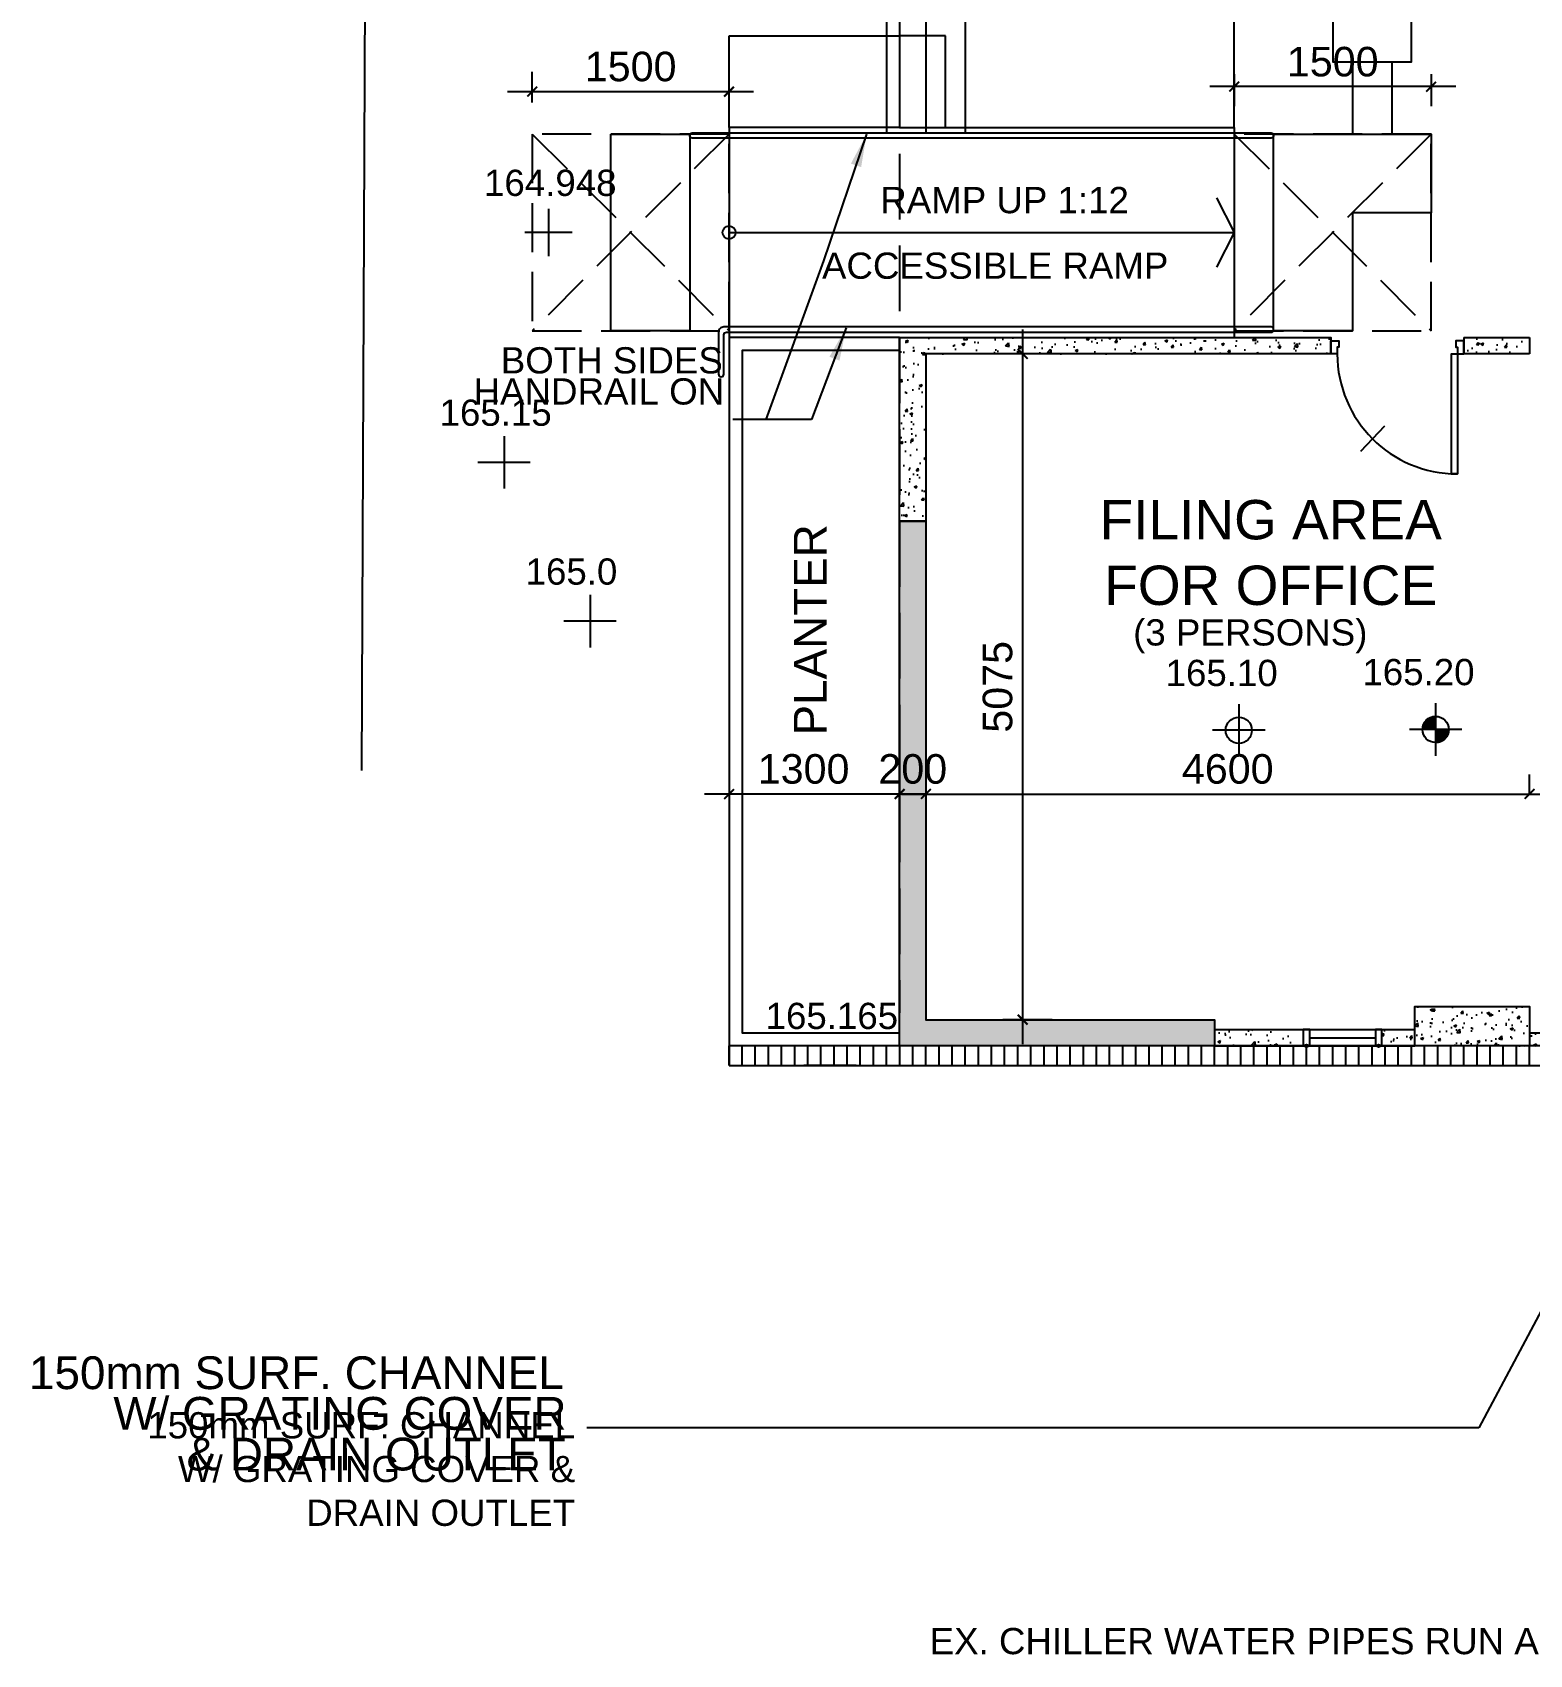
# Model space of a CAD drawing. Header units: millimetres. Extents: x 3291 to 72065, y 14527 to 43324.
# Drawn here: x 3291 to 14700, y 16961 to 29325 of the extents above; entities that cross this region are included whole.
import ezdxf
from ezdxf.enums import TextEntityAlignment as Align

# ---------------------------------------------------------------- set-up
doc = ezdxf.new("R2010")
doc.units = ezdxf.units.MM
doc.header["$MEASUREMENT"] = 0
doc.linetypes.add('DASH', pattern=[0.35, 0.25, -0.1])
doc.layers.get('0').update_dxf_attribs({"color": 8})
doc.layers.get('Defpoints').update_dxf_attribs({"color": 8})
doc.layers.add('00-NONPLOT', color=8, linetype='Continuous', plot=False)
for name, color, linetype in [('above', 8, 'DASH'), ('arrow', 8, 'Continuous'), ('channel', 8, 'Continuous'), ('Dim_grid', 8, 'Continuous'), ('DLN032__', 8, 'Continuous'), ('DLN314__', 8, 'Continuous'), ('DLN810__', 8, 'Continuous'), ('Door', 8, 'Continuous'), ('F.A.', 8, 'Continuous'), ('GBP Dim', 8, 'Continuous'), ('GBP Text 200', 8, 'Continuous'), ('hatch', 8, 'Continuous'), ('LEVEL', 8, 'Continuous'), ('LOUVRE', 8, 'Continuous'), ('METAL', 8, 'Continuous'), ('Ramp', 8, 'Continuous'), ('STAIR', 8, 'Continuous'), ('Text GBP 250', 8, 'Continuous'), ('WALL-NEW', 8, 'Continuous'), ('WALL-STRUCTURE', 8, 'Continuous'), ('WINDOW-MULLION', 8, 'Continuous')]:
    doc.layers.add(name, color=color, linetype=linetype)
doc.styles.add('ARIAL', font='arial.ttf')
doc.styles.add('BH', font='arial.ttf')
doc.styles.add('ROMANS', font='ROMANS.shx', dxfattribs={"width": 0.65})
doc.dimstyles.new('200 GBP', dxfattribs={"dimscale": 1.5, "dimtxt": 150, "dimasz": 100, "dimexe": 125, "dimexo": 50, "dimgap": 50, "dimtad": 1, "dimdec": 0, "dimzin": 0, "dimdsep": 46, "dimtxsty": 'BH', "dimblk": 'ARCHTICK', "dimcen": 0.09, "dimdle": 125, "dimclrd": 9, "dimclre": 9, "dimclrt": 1, "dimadec": 0, "dimazin": 0, "dimtfac": 1, "dimtdec": 0, "dimtix": 1, "dimtmove": 2, "dimatfit": 3, "dimldrblk": 'ARCHTICK', "dimfxl": 1, "dimtolj": 1, "dimtzin": 0, "dimarcsym": 0})
doc.dimstyles.get("Standard").update_dxf_attribs({"dimtxt": 0.18, "dimasz": 0.18, "dimexe": 0.18, "dimexo": 0.0625, "dimgap": 0.09, "dimtad": 0, "dimtih": 1, "dimtoh": 1, "dimdec": 4, "dimzin": 0, "dimdsep": 46, "dimtxsty": 'Standard', "dimcen": 0.09, "dimadec": 0, "dimazin": 0, "dimtfac": 1, "dimtdec": 4, "dimtofl": 0, "dimtmove": 0, "dimatfit": 3, "dimfxl": 1, "dimtolj": 1, "dimtzin": 0, "dimarcsym": 0})
pattern_1 = [(50, (0, 0), (215.1781, -18.8256), [22.5, -247.5]), (355, (0, 0), (-41.6254, 225.6576), [18, -198]), (100.4514, (17.93, -1.57), (173.5528, 206.8319), [19.122, -210.3426]), (46.1842, (0, 60), (320.1723, -49.6557), [33.75, -371.25]), (96.6356, (26.68, 55.86), (280.3988, 292.2354), [28.683, -315.514]), (351.1842, (0, 60), (280.3986, 292.2356), [27, -297]), (21, (30, 45), (179.0721, -120.7857), [22.5, -247.5]), (326, (30, 45), (72.9946, 217.545), [18, -198]), (71.4514, (44.92, 34.93), (252.0668, 96.7591), [19.122, -210.3426]), (37.5, (0, 0), (3.64796, 99.86816), [0, -195.6, 0, -201, 0, -198.75]), (7.5, (0, 0), (78.92086, 118.3235), [0, -114.6, 0, -191.1, 0, -75.75]), (327.5, (-66.9, 0), (160.14673, -6.76646), [0, -75, 0, -234, 0, -310.5]), (317.5, (-96.9, 0), (174.95585, 30.0315), [0, -97.5, 0, -155.4, 0, -220.5])]

# ---------------------------------------------------------------- blocks, each defined once
blk = doc.blocks.new('21321321')
at = {"layer": 'Door'}
for points in [[(32661, 23313), (32661, 23250), (32611, 23250), (32611, 23263), (32561, 23263), (32561, 23313), (32661, 23313)], [(32561, 22348), (31646, 22348), (31646, 22393), (32561, 22393), (32561, 22348)], [(32561, 22298), (32661, 22298), (32661, 22360), (32611, 22360), (32611, 22348), (32561, 22348), (32561, 22298)]]:
    blk.add_lwpolyline(points, dxfattribs=at)
blk.add_arc((32561, 22348), 915, 90, 179.9977, dxfattribs=at)
blk = doc.blocks.new('A$C3FC97DCF')
at = {"layer": 'above', "ltscale": 1500}
for p, q in [((0, 1500), (1500, 0)), ((1500, 1500), (0, 0))]:
    blk.add_line(p, q, dxfattribs=at)
blk.add_lwpolyline([(0, 0), (1500, 0), (1500, 1500), (0, 1500)], close=True, dxfattribs=at)
blk = doc.blocks.new('_ArchTick')
at = {"color": 0, "const_width": 0.2}
blk.add_lwpolyline([(0.5, 0.5), (-0.5, -0.5)], dxfattribs=at)
blk = doc.blocks.new('*D53')
at = {"layer": 'Defpoints', "color": 0, "transparency": 16777216}
for p in [(10100, 23520), (14700, 23520), (14700, 23520)]:
    blk.add_point(p, dxfattribs=at)
at = {"layer": 'GBP Dim', "color": 9, "lineweight": -2, "transparency": 16777216}
for p, q in [((14700, 23520), (14700, 23670)), ((9913, 23520), (14888, 23520)), ((10100, 23520), (10100, 23370))]:
    blk.add_line(p, q, dxfattribs=at)
at = {"layer": 'GBP Dim', "color": 9, "lineweight": -2, "transparency": 16777216, "xscale": 75, "yscale": 75, "zscale": 75, "rotation": 180}
blk.add_blockref('_ArchTick', (10100, 23520), dxfattribs=at)
at = {"layer": 'GBP Dim', "color": 9, "lineweight": -2, "transparency": 16777216, "xscale": 75, "yscale": 75, "zscale": 75}
blk.add_blockref('_ArchTick', (14700, 23520), dxfattribs=at)
at = {"layer": 'GBP Dim', "transparency": 16777216, "insert": (12400, 23710), "char_height": 225, "attachment_point": 5, "style": 'BH'}
blk.add_mtext('\\A1;4600', dxfattribs=at)
blk = doc.blocks.new('*D58')
at = {"layer": 'Defpoints', "color": 0, "transparency": 16777216}
for p in [(11500, 26875), (10837, 21800), (11500, 21800)]:
    blk.add_point(p, dxfattribs=at)
at = {"layer": 'GBP Dim', "color": 9, "lineweight": -2, "transparency": 16777216}
for p, q in [((10837, 27062), (10837, 21613)), ((11062, 26875), (10687, 26875)), ((11062, 21800), (10687, 21800))]:
    blk.add_line(p, q, dxfattribs=at)
at = {"layer": 'GBP Dim', "color": 9, "lineweight": -2, "transparency": 16777216, "xscale": 75, "yscale": 75, "zscale": 75}
for p, rotation in [((10837, 26875), 90), ((10837, 21800), 270)]:
    blk.add_blockref('_ArchTick', p, dxfattribs=dict(at, rotation=rotation))
at = {"layer": 'GBP Dim', "transparency": 16777216, "insert": (10647, 24337), "char_height": 225, "attachment_point": 5, "rotation": 90, "style": 'BH'}
blk.add_mtext('\\A1;5075', dxfattribs=at)
blk = doc.blocks.new('*D59')
at = {"layer": 'Defpoints', "color": 0, "transparency": 16777216}
for p in [(12450, 29082), (13950, 29082), (12450, 28912)]:
    blk.add_point(p, dxfattribs=at)
at = {"layer": 'GBP Dim', "color": 9, "lineweight": -2, "transparency": 16777216}
for p, q in [((12450, 29007), (12450, 28762)), ((13950, 29007), (13950, 28762)), ((14138, 28912), (12263, 28912))]:
    blk.add_line(p, q, dxfattribs=at)
at = {"layer": 'GBP Dim', "color": 9, "lineweight": -2, "transparency": 16777216, "xscale": 75, "yscale": 75, "zscale": 75, "rotation": 180}
blk.add_blockref('_ArchTick', (12450, 28912), dxfattribs=at)
at = {"layer": 'GBP Dim', "color": 9, "lineweight": -2, "transparency": 16777216, "xscale": 75, "yscale": 75, "zscale": 75}
blk.add_blockref('_ArchTick', (13950, 28912), dxfattribs=at)
at = {"layer": 'GBP Dim', "transparency": 16777216, "insert": (13200, 29101), "char_height": 225, "attachment_point": 5, "style": 'BH'}
blk.add_mtext('\\A1;1500', dxfattribs=at)
blk = doc.blocks.new('*D60')
at = {"layer": 'Defpoints', "color": 0, "transparency": 16777216}
for p in [(8600, 28874), (7100, 28715), (8600, 28715)]:
    blk.add_point(p, dxfattribs=at)
at = {"layer": 'GBP Dim', "color": 9, "lineweight": -2, "transparency": 16777216}
for p, q in [((7100, 28790), (7100, 29024)), ((8600, 28790), (8600, 29024)), ((6912, 28874), (8787, 28874))]:
    blk.add_line(p, q, dxfattribs=at)
at = {"layer": 'GBP Dim', "color": 9, "lineweight": -2, "transparency": 16777216, "xscale": 75, "yscale": 75, "zscale": 75, "rotation": 180}
blk.add_blockref('_ArchTick', (7100, 28874), dxfattribs=at)
at = {"layer": 'GBP Dim', "color": 9, "lineweight": -2, "transparency": 16777216, "xscale": 75, "yscale": 75, "zscale": 75}
blk.add_blockref('_ArchTick', (8600, 28874), dxfattribs=at)
at = {"layer": 'GBP Dim', "transparency": 16777216, "insert": (7850, 29064), "char_height": 225, "attachment_point": 5, "style": 'BH'}
blk.add_mtext('\\A1;1500', dxfattribs=at)
blk = doc.blocks.new('*D141')
at = {"layer": 'Defpoints', "color": 0, "transparency": 16777216}
for p in [(8600, 23688), (9900, 23688), (8600, 23520)]:
    blk.add_point(p, dxfattribs=at)
at = {"layer": 'GBP Dim', "color": 9, "lineweight": -2, "transparency": 16777216}
for p, q in [((10088, 23520), (8412, 23520)), ((8600, 23613), (8600, 23370)), ((9900, 23613), (9900, 23370))]:
    blk.add_line(p, q, dxfattribs=at)
at = {"layer": 'GBP Dim', "color": 9, "lineweight": -2, "transparency": 16777216, "xscale": 75, "yscale": 75, "zscale": 75, "rotation": 180}
blk.add_blockref('_ArchTick', (8600, 23520), dxfattribs=at)
at = {"layer": 'GBP Dim', "color": 9, "lineweight": -2, "transparency": 16777216, "xscale": 75, "yscale": 75, "zscale": 75}
blk.add_blockref('_ArchTick', (9900, 23520), dxfattribs=at)
at = {"layer": 'GBP Dim', "transparency": 16777216, "insert": (9168, 23710), "char_height": 225, "attachment_point": 5, "style": 'BH'}
blk.add_mtext('\\A1;1300', dxfattribs=at)
blk = doc.blocks.new('ELEX')
at = {"layer": 'DLN032__'}
for p, q in [((0, 0.5), (0, -0.5)), ((0.5, 0), (-0.5, 0))]:
    blk.add_line(p, q, dxfattribs=at)
blk.add_circle((0, 0), 0.25, dxfattribs=at)
at = {"layer": 'DLN032__', "style": 'ROMANS'}
blk.add_attdef('ELEX', (0.257, 0.354), '', height=0.5, dxfattribs=at)
blk = doc.blocks.new('*D39')
at = {"layer": 'Defpoints', "color": 0, "transparency": 16777216}
for p in [(9900, 23950), (10100, 23950), (9900, 23520)]:
    blk.add_point(p, dxfattribs=at)
at = {"layer": 'GBP Dim', "color": 9, "lineweight": -2, "transparency": 16777216}
for p, q in [((9900, 23745), (9900, 23370)), ((10100, 23745), (10100, 23370)), ((9900, 23520), (9825, 23520)), ((10100, 23520), (9900, 23520)), ((10100, 23520), (10175, 23520))]:
    blk.add_line(p, q, dxfattribs=at)
at = {"layer": 'GBP Dim', "color": 9, "lineweight": -2, "transparency": 16777216, "xscale": 75, "yscale": 75, "zscale": 75}
blk.add_blockref('_ArchTick', (9900, 23520), dxfattribs=at)
at = {"layer": 'GBP Dim', "color": 9, "lineweight": -2, "transparency": 16777216, "xscale": 75, "yscale": 75, "zscale": 75, "rotation": 180}
blk.add_blockref('_ArchTick', (10100, 23520), dxfattribs=at)
at = {"layer": 'GBP Dim', "transparency": 16777216, "insert": (10000, 23710), "char_height": 225, "attachment_point": 5, "style": 'BH'}
blk.add_mtext('\\A1;200', dxfattribs=at)
blk = doc.blocks.new('WINDOW MULLION2')
at = {"layer": '00-NONPLOT'}
blk.add_circle((25201, 20000), 10, dxfattribs=at)
at = {"layer": 'WINDOW-MULLION', "ltscale": 100}
blk.add_lwpolyline([(25226, 20000), (25226, 20125), (25176, 20125), (25176, 20000)], close=True, dxfattribs=at)

msp = doc.modelspace()

# ---------------------------------------------------------------- hatches: boundary and pattern name
at = {"layer": 'channel'}
h = msp.add_hatch(dxfattribs=at)
h.set_pattern_fill('ANSI31,_O', color=256, scale=800, angle=45)
h.set_pattern_definition([(90, (0, 0), (-100, 2e-14), [])])
h.paths.add_polyline_path([(8600.00006, 21449.95788), (21985.00003, 21449.95788), (21985.00003, 21599.95788), (8600.00006, 21599.95788)])
h.paths.add_polyline_path([(22975.01369, 21799.98203), (21835.01366, 21799.98203), (21835.01366, 21649.98203), (22975.01369, 21649.98203)])
at = {"layer": 'DLN032__'}
h = msp.add_hatch(dxfattribs=at)
h.set_pattern_fill('ANSI31', color=256)
h.set_pattern_definition([(45, (14033.01993, 23967.50635), (-0.08838835, 0.08838835), [])])
h.paths.add_polyline_path([(14084.08232, 24012.0978), (13984.08232, 24012.0978), (13984.08232, 23912.0978, 0.4142135624)])
h.paths.add_polyline_path([(13984.08232, 24112.0978, 0.4142135624), (13884.08232, 24012.0978), (13984.08232, 24012.0978)])
at = {"layer": 'hatch'}
h = msp.add_hatch(dxfattribs=at)
h.set_pattern_fill('AR-CONC', color=256, scale=30, style=0)
h.set_pattern_definition(pattern_1)
h.paths.add_polyline_path([(9900.00006, 25600), (9900.00006, 27000.09874), (13185.00003, 27000.09873), (13185.00003, 26874.99992), (10100.00006, 26874.99992), (10100.00006, 25600)])
h.paths.add_polyline_path([(14200.00003, 26999.9936), (14700.00004, 26999.9936), (14700.00004, 26874.99992), (14200.00003, 26874.99992)])
h = msp.add_hatch(dxfattribs=at)
h.set_pattern_fill('AR-CONC', color=256, style=0)
h.set_pattern_definition([(50, (2890.7, 16720.07), (182.1847, -15.939), [19.05, -209.55]), (355, (2890.7, 16720.07), (-35.2428, 191.0566), [15.24, -167.64]), (100.451, (2905.88, 16718.74), (146.9425, 175.1167), [16.19, -178.09]), (46.1842, (2890.7, 16770.87), (271.079, -42.0423), [28.575, -314.325]), (96.6356, (2913.3, 16767.36), (237.404, 247.4256), [24.285, -267.135]), (351.184, (2890.7, 16770.87), (237.4046, 247.425), [22.86, -251.46]), (21, (2916.1, 16758.17), (151.6149, -102.2655), [19.05, -209.55]), (326, (2916.1, 16758.17), (61.802, 184.188), [15.24, -167.64]), (71.4514, (2928.73, 16749.65), (213.4165, 81.9229), [16.19, -178.09]), (37.5, (2890.7, 16720.07), (3.0886, 84.55504), [0, -165.608, 0, -170.18, 0, -168.275]), (7.5, (2890.7, 16720.07), (66.81966, 100.1806), [0, -97.028, 0, -161.798, 0, -64.135]), (327.5, (2834.06, 16720.07), (135.5906, -5.72874), [0, -63.5, 0, -198.12, 0, -262.89]), (317.5, (2808.66, 16720.07), (148.1292, 25.4265), [0, -82.55, 0, -131.572, 0, -186.69])])
h.paths.add_polyline_path([(10100.00006, 23000), (10100.00006, 23000), (10100.00006, 25600), (9900.00006, 25600), (9900.00006, 21600), (12300.00006, 21600), (12300.00006, 21800), (10100.00006, 21800)])
h = msp.add_hatch(dxfattribs=at)
h.set_pattern_fill('AR-CONC', color=256, scale=30, style=0)
h.set_pattern_definition(pattern_1)
edge = h.paths.add_edge_path()
edge.add_line((13825.00066, 21600.00761), (13825.00006, 21900))
edge.add_line((13825.00006, 21900), (14700.00019, 21900.00006))
edge.add_line((14700.00019, 21900.00006), (14700.00019, 21700.00004))
edge.add_line((14700.00019, 21700.00004), (15050.00006, 21700.00006))
edge.add_line((15050.00006, 21700.00006), (15050.02017, 21600.01005))
edge.add_line((15050.02017, 21600.01005), (13825.00066, 21600.01005))
h = msp.add_hatch(dxfattribs=at)
h.set_pattern_fill('AR-CONC', color=256, scale=30, style=0)
h.set_pattern_definition([(50, (0, 0), (215.178, -18.8256), [22.5, -247.5]), (355, (0, 0), (-41.6254, 225.6576), [18, -198]), (100.4514, (17.93, -1.57), (173.5528, 206.8319), [19.122, -210.3426]), (46.1842, (0, 60), (320.1723, -49.6557), [33.75, -371.25]), (96.6356, (26.68, 55.86), (280.399, 292.2354), [28.683, -315.514]), (351.1842, (0, 60), (280.3986, 292.2356), [27, -297]), (21, (30, 45), (179.0721, -120.7857), [22.5, -247.5]), (326, (30, 45), (72.9946, 217.545), [18, -198]), (71.4514, (44.92, 34.93), (252.0668, 96.7591), [19.122, -210.3426]), (37.5, (0, 0), (3.64796, 99.86816), [0, -195.6, 0, -201, 0, -198.75]), (7.5, (0, 0), (78.92086, 118.3235), [0, -114.6, 0, -191.1, 0, -75.75]), (327.5, (-66.9, 0), (160.14673, -6.76646), [0, -75, 0, -234, 0, -310.5]), (317.5, (-96.9, 0), (174.95585, 30.0315), [0, -97.5, 0, -155.4, 0, -220.5])])
h.paths.add_polyline_path([(12975.00053, 21725), (12300.00021, 21725), (12300.00046, 21600.00458), (12975.00053, 21600.00592)])
h.paths.add_polyline_path([(13825.00041, 21725), (13575.00053, 21725), (13575.00053, 21600.00711), (13825.00066, 21600.00761)])

# ---------------------------------------------------------------- linework, layer by layer
at = {"ltscale": 1000}
for p, q in [((13349.97565, 29100.05059), (13349.97565, 28549.99768)), ((13649.97565, 29100.05059), (13649.97565, 28549.99768))]:
    msp.add_line(p, q, dxfattribs=at)
for points in [[(13799.9574, 30600.05059), (13199.99389, 30600.05059), (13199.99389, 29100.05059), (13799.9574, 29100.05059)], [(7700.00006, 28549.99768), (8299.96358, 28549.99768), (8299.96358, 27049.99768), (7700.00006, 27049.99768)]]:
    msp.add_lwpolyline(points, close=True)
msp.add_lwpolyline([(12750.01213, 28549.99768), (13949.97565, 28549.99768), (13949.97565, 27949.99768), (13349.97565, 27949.99768), (13349.97565, 27049.99768), (12750.01213, 27049.99768), (12750.01213, 28549.99768)])
at = {"layer": '00-NONPLOT'}
for p, q in [((7224.01426, 27979.99766), (7224.01426, 27619.99766)), ((7404.01426, 27799.99766), (7044.01426, 27799.99766)), ((6885.3559, 26247.98172), (6885.3559, 25847.98172)), ((7085.3559, 26047.98172), (6685.3559, 26047.98172)), ((7540.89825, 25037.11115), (7540.89825, 24637.11115)), ((7740.89825, 24837.11115), (7340.89825, 24837.11115))]:
    msp.add_line(p, q, dxfattribs=at)
at = {"layer": 'above', "ltscale": 2000}
msp.add_line((9900.00006, 21599.95788), (9902.04376, 35300), dxfattribs=at)
at = {"layer": 'channel', "ltscale": 1000}
msp.add_lwpolyline([(8600.00006, 21449.95788), (21985.00003, 21449.95788), (21985.00003, 21599.95788), (8600.00006, 21599.95788), (8600.00006, 21449.95788)], dxfattribs=at)
at = {"layer": 'DLN032__'}
msp.add_line((9569.67006, 21450), (9169.67006, 21450), dxfattribs=at)
at = {"layer": 'DLN314__'}
for p, q in [((8600.00006, 26999.94831), (8600.00006, 21599.95788)), ((9900.00006, 26999.9483), (8600.00006, 26999.94831)), ((9900.00006, 21599.95788), (8600.00006, 21599.95788))]:
    msp.add_line(p, q, dxfattribs=at)
msp.add_lwpolyline([(9900.00006, 26899.9483), (8700.00006, 26899.9483), (8700.00006, 21699.95788), (9900.00006, 21699.95788)], close=True, dxfattribs=at)
at = {"layer": 'DLN810__'}
for p, q in [((8600.00006, 28599.92903), (8600.00006, 26999.94831)), ((10250, 28599.95053), (12450.01213, 28599.95053)), ((12450.01213, 28599.95053), (12450.01213, 26999.96981))]:
    msp.add_line(p, q, dxfattribs=at)
at = {"layer": 'Door'}
msp.add_line((13593.84321, 26324.4631), (13412.12573, 26131.55735), dxfattribs=at)
at = {"layer": 'F.A.', "ltscale": 750}
for p, q in [((12450.01213, 28599.95053), (12450.01213, 35300)), ((5839.26579, 32830.84097), (5799.99432, 23700.1404))]:
    msp.add_line(p, q, dxfattribs=at)
for points in [[(8600.00006, 29299.95053), (9900, 29299.95053), (9900, 28599.95053), (8600.00006, 28599.95053)], [(10250, 29300.23098), (9899.97399, 29300.23098), (9899.97399, 28599.95053), (10250, 28599.95053)]]:
    msp.add_lwpolyline(points, close=True, dxfattribs=at)
at = {"layer": 'LOUVRE', "ltscale": 20, "elevation": 0.00005}
msp.add_lwpolyline([(13525.00053, 21600.02346), (13025.00053, 21599.97654), (13025.00053, 21724.97654), (13525.00053, 21724.97654)], close=True, dxfattribs=at)
msp.add_lwpolyline([(13025.00053, 21662.47654), (13525.00053, 21662.5)], dxfattribs=at)
at = {"layer": 'METAL'}
for points in [[(8319.96358, 28519.95053), (8319.96358, 28519.95053, -0.4141102334), (8299.96358, 28539.94347), (8299.96358, 28539.94347, -0.4143168989), (8319.96358, 28559.95053), (12730.01213, 28559.95053, -0.4142135623), (12750.01213, 28539.95053), (12750.01213, 28539.95053, -0.4142135625), (12730.01213, 28519.95053), (8319.96358, 28519.95053), (8319.96358, 28519.95053), (8319.96358, 28519.95053)], [(8599.97069, 27039.99528), (8600.00006, 27039.99528), (12730.06353, 27039.98572, 0.4134609477), (12750.01213, 27059.98566, 0.4142128863), (12730.01217, 27079.98566), (8560.00038, 27079.99528, 0.4142143583), (8520.00029, 27039.99527), (8520.00042, 26719.9483, 0.4142134424), (8540.00042, 26699.94831, 0.4121641524), (8559.99993, 26719.80826), (8559.99993, 27019.99538, -0.4142121982), (8579.99983, 27039.99538), (8600.00006, 27039.99528)]]:
    msp.add_lwpolyline(points, format="xyb", dxfattribs=at)
at = {"layer": 'Ramp', "elevation": 0.02449}
msp.add_lwpolyline([(12315.4013, 28063.28378), (12449.99661, 27799.96015), (12315.4013, 27536.63652)], dxfattribs=at)
at = {"layer": 'Ramp'}
msp.add_lwpolyline([(8599.97063, 27799.99766), (12450.00488, 27799.99766)], dxfattribs=at)
msp.add_circle((8599.97063, 27799.99766), 50, dxfattribs=at)
at = {"layer": 'STAIR'}
for p, q in [((9799.99106, 35300.00446), (9799.99106, 28559.95053)), ((10399.99106, 35300.00446), (10399.99106, 28559.95053)), ((10099.99106, 32550.00446), (10099.99106, 28559.95053))]:
    msp.add_line(p, q, dxfattribs=at)
msp.add_lwpolyline([(13825.00006, 21600.00001), (13825.00006, 21600.00002)], dxfattribs=at)
at = {"layer": 'WALL-NEW'}
for points in [[(9900.00006, 25600), (9900.00006, 27000.09874), (13185.00003, 27000.09873), (13185.00003, 26874.99992), (10100.00006, 26874.99992), (10100.00006, 25600), (9900.00006, 25600)], [(14200.00003, 26999.9936), (14700.00004, 26999.99766)], [(14200.00003, 26999.9923), (14200.00003, 26874.99992)], [(14700.00004, 26999.99766), (14700.00004, 26875.00528)], [(14700.00004, 26874.99992), (14200.00003, 26874.99992)], [(12300.00006, 21725), (13825.00006, 21725)], [(12300.00006, 21600), (13825.00006, 21599.99999), (13825.00006, 21600.00761)]]:
    msp.add_lwpolyline(points, dxfattribs=at)
at = {"layer": 'WALL-STRUCTURE'}
msp.add_line((14700, 21700.00004), (14700, 21600.01005), dxfattribs=at)
for points in [[(12300.00006, 21600), (9900.00006, 21600), (9900.00006, 25600.02068), (10100.00006, 25600), (10100.00006, 21800), (12300.00006, 21800), (12300.00046, 21600.00458)], [(13825.00066, 21600.00761), (13825.00006, 21900), (14700.00019, 21900.00006), (14700.00019, 21700.00004), (15050.00006, 21700.00006), (15050.02017, 21600.01005), (13825.00066, 21600.01005)], [(12300.00006, 21600.00458), (12300.00006, 21600)]]:
    msp.add_lwpolyline(points, dxfattribs=at)

# ---------------------------------------------------------------- block references
at = {"layer": 'Dim_grid', "ltscale": 1000}
for p in [(7099.97063, 27049.99766), (12450.00488, 27049.99768)]:
    msp.add_blockref('A$C3FC97DCF', p, dxfattribs=at)
at = {"layer": 'DLN032__'}
ref = msp.add_blockref('ELEX', (12484.29723, 24005.64628), dxfattribs=dict(at, xscale=400, yscale=400, zscale=400))
ref.add_attrib('ELEX', '165.10', dxfattribs={"layer": 'LEVEL', "height": 200, "style": 'ARIAL'}).set_placement((11926.4781, 24283.15859), align=Align.BOTTOM_LEFT)
ref = msp.add_blockref('ELEX', (13984.08232, 24012.0978), dxfattribs=dict(at, xscale=400, yscale=400, zscale=400))
ref.add_attrib('ELEX', '165.20', dxfattribs={"layer": 'LEVEL', "height": 200, "style": 'ARIAL'}).set_placement((13426.26318, 24289.61011), align=Align.BOTTOM_LEFT)
at = {"layer": 'Door', "rotation": 90}
msp.add_blockref('21321321', (36497.75785, -5685.78126), dxfattribs=at)
at = {"layer": 'WINDOW-MULLION'}
for p in [(-12200.86339, 1600.07038), (-11650.86339, 1600.07038)]:
    msp.add_blockref('WINDOW MULLION2', p, dxfattribs=at)

# ---------------------------------------------------------------- texts
at = {"layer": '00-NONPLOT', "style": 'BH'}
for s, p in [('150mm SURF. CHANNEL ', (3264.87341, 18983.81803)), ('W/ GRATING COVER', (3908.00549, 18674.20462)), ('& DRAIN OUTLET', (4465.45365, 18363.84375))]:
    msp.add_text(s, height=250, dxfattribs=at).set_placement(p)
at = {"layer": '00-NONPLOT', "char_height": 200, "style": 'BH'}
for s, insert, width, attachment_point in [('164.948', (6732.62129, 28278.82884), 952.3513283, 1), ('165.15', (6393.96293, 26526.81289), 952.3513283, 1), ('165.0', (7049.50528, 25315.94232), 952.3513283, 1), ('150mm SURF. CHANNEL W/ GRATING COVER & DRAIN OUTLET', (7426.74387, 18808.3545), 3438.5075687, 3)]:
    msp.add_mtext(s, dxfattribs=dict(at, insert=insert, width=width, attachment_point=attachment_point))
at = {"layer": '00-NONPLOT', "insert": (10128.7575, 16960.61358), "char_height": 200, "width": 7926.7225072, "attachment_point": 7, "line_spacing_factor": 0.7, "style": 'BH'}
msp.add_mtext('EX. CHILLER WATER PIPES RUN ABOVE SLOPE', dxfattribs=at)
at = {"layer": 'DLN032__', "insert": (8878.27709, 21928.83117), "char_height": 200, "width": 952.3513283, "attachment_point": 1, "style": 'BH'}
msp.add_mtext('165.165', dxfattribs=at)
at = {"layer": 'GBP Text 200', "style": 'BH'}
for s, p in [('BOTH SIDES', (6860.53243, 26725.84231)), ('HANDRAIL ON', (6653.42387, 26489.00795)), ('(3 PERSONS)', (11679.22664, 24652.0739))]:
    msp.add_text(s, height=200, dxfattribs=at).set_placement(p)
at = {"layer": 'GBP Text 200', "char_height": 200, "width": 2985.4330353, "attachment_point": 1, "line_spacing_factor": 0.7, "style": 'BH'}
for s, insert in [('RAMP UP 1:12', (9752.54991, 28147.32677)), ('ACCESSIBLE RAMP', (9308.15194, 27647.32677))]:
    msp.add_mtext(s, dxfattribs=dict(at, insert=insert))
at = {"layer": 'Text GBP 250', "style": 'BH'}
msp.add_text('PLANTER', height=250, rotation=90.000000001, dxfattribs=at).set_placement((9343.54858, 24771.50692), align=Align.CENTER)
at = {"layer": 'Text GBP 250', "insert": (12727.59473, 25358.9345), "char_height": 300, "width": 3009.8160456, "attachment_point": 5, "style": 'BH'}
msp.add_mtext('FILING AREA FOR OFFICE ', dxfattribs=at)

# ---------------------------------------------------------------- dimensions: what is measured, and where the dimension line sits
at = {"layer": 'GBP Dim'}
for base, p1, p2, picture, middle in [((8599.9412, 28873.64938), (7099.9412, 28715.15399), (8599.9412, 28715.15399), '*D60', (7849.9412, 29063.5283)), ((12450.01213, 28911.54113), (13950.01213, 29081.66611), (12450.01213, 29081.66611), '*D59', (13200.01213, 29101.42005)), ((9900.00006, 23519.96955), (10100.00006, 23950), (9900.00006, 23950), '*D39', (10000.00006, 23709.84847)), ((14700.00011, 23519.96886), (10100.00006, 23519.96955), (14700.00011, 23519.96886), '*D53', (12400.00009, 23709.84778))]:
    dim = msp.add_linear_dim(base=base, p1=p1, p2=p2, dimstyle='200 GBP', override={"dimasz": 50, "dimexe": 100, "dimclrt": 256, "dimfxl": 150, "dimfxlon": 1}, dxfattribs=at)
    dim.commit()
    dim.dimension.update_dxf_attribs({"geometry": picture, "text_midpoint": middle})
dim = msp.add_linear_dim(base=(10836.54226, 21800), p1=(11499.76327, 26874.99992), p2=(11499.76327, 21800), angle=90, dimstyle='200 GBP', override={"dimasz": 50, "dimexe": 100, "dimclrt": 256, "dimfxl": 150, "dimfxlon": 1}, dxfattribs=at)
dim.commit()
dim.dimension.update_dxf_attribs({"geometry": '*D58', "text_midpoint": (10646.66334, 24337.49996)})
dim = msp.add_linear_dim(base=(8599.99014, 23519.96955), p1=(9900.00006, 23687.79262), p2=(8599.99014, 23687.79262), dimstyle='200 GBP', override={"dimasz": 50, "dimexe": 100, "dimclrt": 256, "dimfxl": 150, "dimfxlon": 1}, dxfattribs=at)
dim.commit()
dim.dimension.update_dxf_attribs({"geometry": '*D141', "text_midpoint": (9168.39234, 23709.92521), "dimtype": 160})

# ---------------------------------------------------------------- leaders
at = {"layer": '00-NONPLOT'}
msp.add_leader([(15755.58208, 21399.9882), (14312.81912, 18689.76095), (7517.11902, 18689.76095)], dimstyle='Standard', override={"dimscale": 2, "dimtxt": 200, "dimasz": 125, "dimexe": 166.67, "dimexo": 100, "dimgap": 100, "dimtih": 0, "dimtoh": 0, "dimdec": 0, "dimrnd": 5.001, "dimtxsty": 'BH', "dimdle": 166.666667, "dimclrd": 9, "dimclre": 9, "dimclrt": 1, "dimtdec": 0, "dimtix": 1, "dimtofl": 1, "dimtmove": 2, "dimfxl": 50}, dxfattribs=at)
at = {"layer": 'arrow'}
for points in [[(9648.01698, 28548.67677), (9319.41183, 27583.40283), (8879.52931, 26375.82622)], [(9491.60099, 27072.42389), (9228.34405, 26375.82622), (8629.78462, 26375.82622)]]:
    msp.add_leader(points, dimstyle='Standard', override={"dimscale": 2, "dimtxt": 200, "dimasz": 125, "dimexe": 166.67, "dimexo": 100, "dimgap": 100, "dimtih": 0, "dimtoh": 0, "dimdec": 0, "dimrnd": 5.001, "dimtxsty": 'BH', "dimdle": 166.666667, "dimclrd": 9, "dimclre": 9, "dimclrt": 1, "dimtdec": 0, "dimtix": 1, "dimtofl": 1, "dimtmove": 2, "dimfxl": 50}, dxfattribs=at)

doc.saveas('drawing.dxf')
